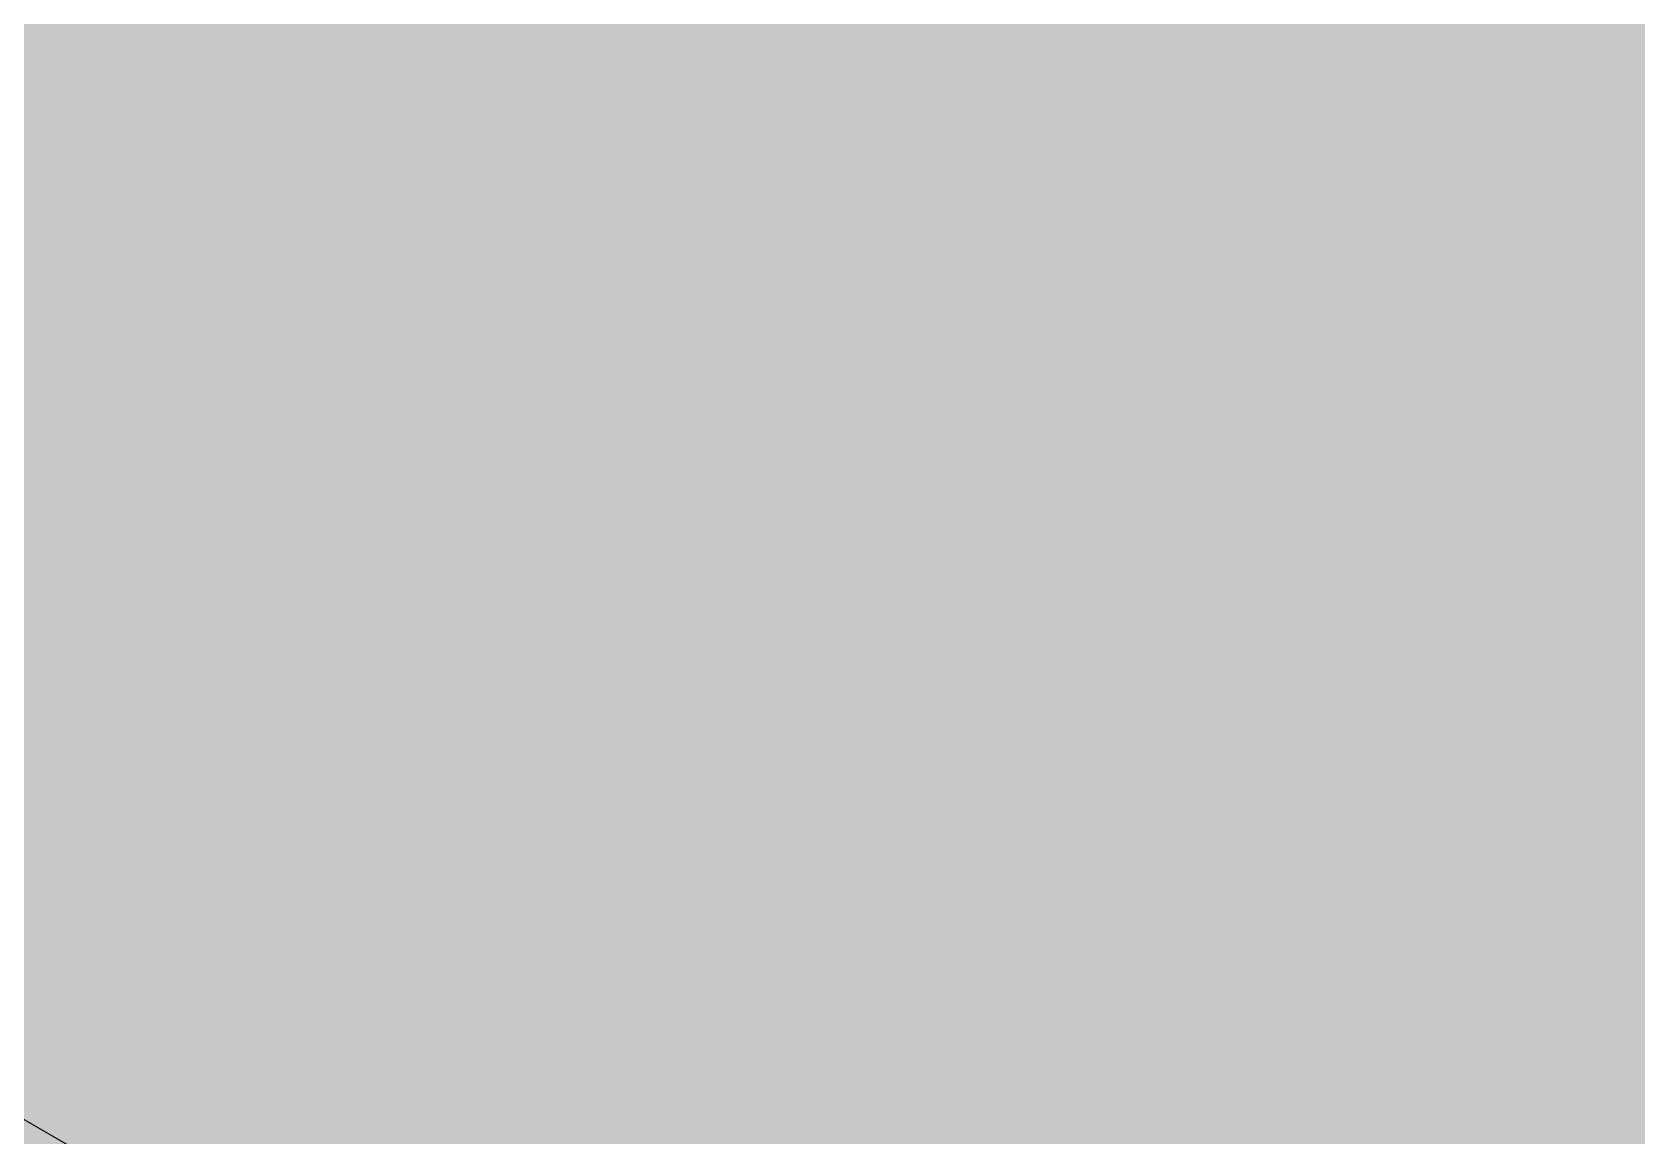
# Model space of a CAD drawing. Header units: metres. Extents: x 349122 to 349453, y 9281252 to 9281971.
# Drawn here: x 349264.0716 to 349264.2969, y 9281654.214 to 9281654.3691 of the extents above; entities that cross this region are included whole.
import ezdxf

# ---------------------------------------------------------------- set-up
doc = ezdxf.new("R2010")
doc.units = ezdxf.units.M
doc.header["$LTSCALE"] = 0.25
doc.layers.add('ISO-3D', color=7, linetype='CONTINUOUS', lineweight=13)
doc.layers.add('ISO-3D-ARISTAS', color=250, linetype='CONTINUOUS', lineweight=13)

msp = doc.modelspace()

# ---------------------------------------------------------------- linework, layer by layer
at = {"layer": 'ISO-3D', "true_color": 0x9e9c96}
for points in [[(349264.07654, 9281654.3812), (349264.08953, 9281654.3737), (349264.06362, 9281654.37373), (349264.07661, 9281654.36623)], [(349264.10246, 9281654.38116), (349264.11545, 9281654.37366), (349264.08953, 9281654.3737), (349264.10253, 9281654.3662)], [(349264.12838, 9281654.38112), (349264.14137, 9281654.37362), (349264.11545, 9281654.37366), (349264.12844, 9281654.36616)], [(349264.1543, 9281654.38109), (349264.16729, 9281654.37359), (349264.14137, 9281654.37362), (349264.15436, 9281654.36612)], [(349264.18021, 9281654.38105), (349264.1932, 9281654.37355), (349264.16729, 9281654.37359), (349264.18028, 9281654.36609)], [(349264.20613, 9281654.38101), (349264.21912, 9281654.37351), (349264.1932, 9281654.37355), (349264.20619, 9281654.36605)], [(349264.23205, 9281654.38098), (349264.24504, 9281654.37348), (349264.21912, 9281654.37351), (349264.23211, 9281654.36601)], [(349264.25797, 9281654.38094), (349264.27096, 9281654.37344), (349264.24504, 9281654.37348), (349264.25803, 9281654.36598)], [(349264.28388, 9281654.3809), (349264.29687, 9281654.3734), (349264.27096, 9281654.37344), (349264.28395, 9281654.36594)], [(349264.3098, 9281654.38087), (349264.32279, 9281654.37337), (349264.29687, 9281654.3734), (349264.30986, 9281654.3659)], [(349264.06991, 9281654.37797), (349264.08277, 9281654.37055), (349264.05721, 9281654.37064), (349264.07007, 9281654.36321)], [(349264.09547, 9281654.37788), (349264.10833, 9281654.37045), (349264.08277, 9281654.37055), (349264.09563, 9281654.36312)], [(349264.12103, 9281654.37779), (349264.13389, 9281654.37036), (349264.10833, 9281654.37045), (349264.12119, 9281654.36303)], [(349264.14659, 9281654.3777), (349264.15945, 9281654.37027), (349264.13389, 9281654.37036), (349264.14675, 9281654.36294)], [(349264.17215, 9281654.37761), (349264.18501, 9281654.37018), (349264.15945, 9281654.37027), (349264.17231, 9281654.36285)], [(349264.19771, 9281654.37752), (349264.21057, 9281654.37009), (349264.18501, 9281654.37018), (349264.19787, 9281654.36276)], [(349264.22327, 9281654.37742), (349264.23613, 9281654.37), (349264.21057, 9281654.37009), (349264.22343, 9281654.36267)], [(349264.24883, 9281654.37733), (349264.26169, 9281654.36991), (349264.23613, 9281654.37), (349264.24899, 9281654.36258)], [(349264.2744, 9281654.37724), (349264.28725, 9281654.36982), (349264.26169, 9281654.36991), (349264.27455, 9281654.36248)], [(349264.29996, 9281654.37715), (349264.31282, 9281654.36973), (349264.28725, 9281654.36982), (349264.30011, 9281654.36239)], [(349264.06362, 9281654.37373), (349264.07661, 9281654.36623), (349264.05069, 9281654.36627), (349264.06368, 9281654.35877)], [(349264.08953, 9281654.3737), (349264.10253, 9281654.3662), (349264.07661, 9281654.36623), (349264.0896, 9281654.35873)], [(349264.11545, 9281654.37366), (349264.12844, 9281654.36616), (349264.10253, 9281654.3662), (349264.11552, 9281654.3587)], [(349264.14137, 9281654.37362), (349264.15436, 9281654.36612), (349264.12844, 9281654.36616), (349264.14143, 9281654.35866)], [(349264.16729, 9281654.37359), (349264.18028, 9281654.36609), (349264.15436, 9281654.36612), (349264.16735, 9281654.35862)], [(349264.1932, 9281654.37355), (349264.20619, 9281654.36605), (349264.18028, 9281654.36609), (349264.19327, 9281654.35859)], [(349264.21912, 9281654.37351), (349264.23211, 9281654.36601), (349264.20619, 9281654.36605), (349264.21919, 9281654.35855)], [(349264.24504, 9281654.37348), (349264.25803, 9281654.36598), (349264.23211, 9281654.36601), (349264.2451, 9281654.35851)], [(349264.27096, 9281654.37344), (349264.28395, 9281654.36594), (349264.25803, 9281654.36598), (349264.27102, 9281654.35848)], [(349264.29687, 9281654.3734), (349264.30986, 9281654.3659), (349264.28395, 9281654.36594), (349264.29694, 9281654.35844)], [(349264.08277, 9281654.37055), (349264.09563, 9281654.36312), (349264.07007, 9281654.36321), (349264.08292, 9281654.35579)], [(349264.10833, 9281654.37045), (349264.12119, 9281654.36303), (349264.09563, 9281654.36312), (349264.10849, 9281654.3557)], [(349264.13389, 9281654.37036), (349264.14675, 9281654.36294), (349264.12119, 9281654.36303), (349264.13405, 9281654.35561)], [(349264.15945, 9281654.37027), (349264.17231, 9281654.36285), (349264.14675, 9281654.36294), (349264.15961, 9281654.35552)], [(349264.18501, 9281654.37018), (349264.19787, 9281654.36276), (349264.17231, 9281654.36285), (349264.18517, 9281654.35542)], [(349264.21057, 9281654.37009), (349264.22343, 9281654.36267), (349264.19787, 9281654.36276), (349264.21073, 9281654.35533)], [(349264.23613, 9281654.37), (349264.24899, 9281654.36258), (349264.22343, 9281654.36267), (349264.23629, 9281654.35524)], [(349264.26169, 9281654.36991), (349264.27455, 9281654.36248), (349264.24899, 9281654.36258), (349264.26185, 9281654.35515)], [(349264.28725, 9281654.36982), (349264.30011, 9281654.36239), (349264.27455, 9281654.36248), (349264.28741, 9281654.35506)], [(349264.07661, 9281654.36623), (349264.0896, 9281654.35873), (349264.06368, 9281654.35877), (349264.07667, 9281654.35127)], [(349264.10253, 9281654.3662), (349264.11552, 9281654.3587), (349264.0896, 9281654.35873), (349264.10259, 9281654.35123)], [(349264.12844, 9281654.36616), (349264.14143, 9281654.35866), (349264.11552, 9281654.3587), (349264.12851, 9281654.3512)], [(349264.15436, 9281654.36612), (349264.16735, 9281654.35862), (349264.14143, 9281654.35866), (349264.15442, 9281654.35116)], [(349264.18028, 9281654.36609), (349264.19327, 9281654.35859), (349264.16735, 9281654.35862), (349264.18034, 9281654.35112)], [(349264.20619, 9281654.36605), (349264.21919, 9281654.35855), (349264.19327, 9281654.35859), (349264.20626, 9281654.35109)], [(349264.23211, 9281654.36601), (349264.2451, 9281654.35851), (349264.21919, 9281654.35855), (349264.23218, 9281654.35105)], [(349264.25803, 9281654.36598), (349264.27102, 9281654.35848), (349264.2451, 9281654.35851), (349264.25809, 9281654.35101)], [(349264.28395, 9281654.36594), (349264.29694, 9281654.35844), (349264.27102, 9281654.35848), (349264.28401, 9281654.35098)], [(349264.07007, 9281654.36321), (349264.08292, 9281654.35579), (349264.05736, 9281654.35588), (349264.07022, 9281654.34845)], [(349264.09563, 9281654.36312), (349264.10849, 9281654.3557), (349264.08292, 9281654.35579), (349264.09578, 9281654.34836)], [(349264.12119, 9281654.36303), (349264.13405, 9281654.35561), (349264.10849, 9281654.3557), (349264.12134, 9281654.34827)], [(349264.14675, 9281654.36294), (349264.15961, 9281654.35552), (349264.13405, 9281654.35561), (349264.14691, 9281654.34818)], [(349264.17231, 9281654.36285), (349264.18517, 9281654.35542), (349264.15961, 9281654.35552), (349264.17247, 9281654.34809)], [(349264.19787, 9281654.36276), (349264.21073, 9281654.35533), (349264.18517, 9281654.35542), (349264.19803, 9281654.348)], [(349264.22343, 9281654.36267), (349264.23629, 9281654.35524), (349264.21073, 9281654.35533), (349264.22359, 9281654.34791)], [(349264.24899, 9281654.36258), (349264.26185, 9281654.35515), (349264.23629, 9281654.35524), (349264.24915, 9281654.34782)], [(349264.27455, 9281654.36248), (349264.28741, 9281654.35506), (349264.26185, 9281654.35515), (349264.27471, 9281654.34773)], [(349264.30011, 9281654.36239), (349264.31297, 9281654.35497), (349264.28741, 9281654.35506), (349264.30027, 9281654.34764)], [(349264.06368, 9281654.35877), (349264.07667, 9281654.35127), (349264.05075, 9281654.3513), (349264.06374, 9281654.3438)], [(349264.0896, 9281654.35873), (349264.10259, 9281654.35123), (349264.07667, 9281654.35127), (349264.08966, 9281654.34377)], [(349264.11552, 9281654.3587), (349264.12851, 9281654.3512), (349264.10259, 9281654.35123), (349264.11558, 9281654.34373)], [(349264.14143, 9281654.35866), (349264.15442, 9281654.35116), (349264.12851, 9281654.3512), (349264.1415, 9281654.3437)], [(349264.16735, 9281654.35862), (349264.18034, 9281654.35112), (349264.15442, 9281654.35116), (349264.16741, 9281654.34366)], [(349264.19327, 9281654.35859), (349264.20626, 9281654.35109), (349264.18034, 9281654.35112), (349264.19333, 9281654.34362)], [(349264.21919, 9281654.35855), (349264.23218, 9281654.35105), (349264.20626, 9281654.35109), (349264.21925, 9281654.34359)], [(349264.2451, 9281654.35851), (349264.25809, 9281654.35101), (349264.23218, 9281654.35105), (349264.24517, 9281654.34355)], [(349264.27102, 9281654.35848), (349264.28401, 9281654.35098), (349264.25809, 9281654.35101), (349264.27108, 9281654.34351)], [(349264.29694, 9281654.35844), (349264.30993, 9281654.35094), (349264.28401, 9281654.35098), (349264.297, 9281654.34348)], [(349264.08292, 9281654.35579), (349264.09578, 9281654.34836), (349264.07022, 9281654.34845), (349264.08308, 9281654.34103)], [(349264.10849, 9281654.3557), (349264.12134, 9281654.34827), (349264.09578, 9281654.34836), (349264.10864, 9281654.34094)], [(349264.13405, 9281654.35561), (349264.14691, 9281654.34818), (349264.12134, 9281654.34827), (349264.1342, 9281654.34085)], [(349264.15961, 9281654.35552), (349264.17247, 9281654.34809), (349264.14691, 9281654.34818), (349264.15976, 9281654.34076)], [(349264.18517, 9281654.35542), (349264.19803, 9281654.348), (349264.17247, 9281654.34809), (349264.18533, 9281654.34067)], [(349264.21073, 9281654.35533), (349264.22359, 9281654.34791), (349264.19803, 9281654.348), (349264.21089, 9281654.34058)], [(349264.23629, 9281654.35524), (349264.24915, 9281654.34782), (349264.22359, 9281654.34791), (349264.23645, 9281654.34048)], [(349264.26185, 9281654.35515), (349264.27471, 9281654.34773), (349264.24915, 9281654.34782), (349264.26201, 9281654.34039)], [(349264.28741, 9281654.35506), (349264.30027, 9281654.34764), (349264.27471, 9281654.34773), (349264.28757, 9281654.3403)], [(349264.07667, 9281654.35127), (349264.08966, 9281654.34377), (349264.06374, 9281654.3438), (349264.07673, 9281654.3363)], [(349264.10259, 9281654.35123), (349264.11558, 9281654.34373), (349264.08966, 9281654.34377), (349264.10265, 9281654.33627)], [(349264.12851, 9281654.3512), (349264.1415, 9281654.3437), (349264.11558, 9281654.34373), (349264.12857, 9281654.33623)], [(349264.15442, 9281654.35116), (349264.16741, 9281654.34366), (349264.1415, 9281654.3437), (349264.15449, 9281654.3362)], [(349264.18034, 9281654.35112), (349264.19333, 9281654.34362), (349264.16741, 9281654.34366), (349264.1804, 9281654.33616)], [(349264.20626, 9281654.35109), (349264.21925, 9281654.34359), (349264.19333, 9281654.34362), (349264.20632, 9281654.33612)], [(349264.23218, 9281654.35105), (349264.24517, 9281654.34355), (349264.21925, 9281654.34359), (349264.23224, 9281654.33609)], [(349264.25809, 9281654.35101), (349264.27108, 9281654.34351), (349264.24517, 9281654.34355), (349264.25816, 9281654.33605)], [(349264.28401, 9281654.35098), (349264.297, 9281654.34348), (349264.27108, 9281654.34351), (349264.28407, 9281654.33601)], [(349264.07022, 9281654.34845), (349264.08308, 9281654.34103), (349264.05752, 9281654.34112), (349264.07038, 9281654.3337)], [(349264.09578, 9281654.34836), (349264.10864, 9281654.34094), (349264.08308, 9281654.34103), (349264.09594, 9281654.33361)], [(349264.12134, 9281654.34827), (349264.1342, 9281654.34085), (349264.10864, 9281654.34094), (349264.1215, 9281654.33352)], [(349264.14691, 9281654.34818), (349264.15976, 9281654.34076), (349264.1342, 9281654.34085), (349264.14706, 9281654.33342)], [(349264.17247, 9281654.34809), (349264.18533, 9281654.34067), (349264.15976, 9281654.34076), (349264.17262, 9281654.33333)], [(349264.19803, 9281654.348), (349264.21089, 9281654.34058), (349264.18533, 9281654.34067), (349264.19818, 9281654.33324)], [(349264.22359, 9281654.34791), (349264.23645, 9281654.34048), (349264.21089, 9281654.34058), (349264.22375, 9281654.33315)], [(349264.24915, 9281654.34782), (349264.26201, 9281654.34039), (349264.23645, 9281654.34048), (349264.24931, 9281654.33306)], [(349264.27471, 9281654.34773), (349264.28757, 9281654.3403), (349264.26201, 9281654.34039), (349264.27487, 9281654.33297)], [(349264.30027, 9281654.34764), (349264.31313, 9281654.34021), (349264.28757, 9281654.3403), (349264.30043, 9281654.33288)], [(349264.06374, 9281654.3438), (349264.07673, 9281654.3363), (349264.05082, 9281654.33634), (349264.06381, 9281654.32884)], [(349264.08966, 9281654.34377), (349264.10265, 9281654.33627), (349264.07673, 9281654.3363), (349264.08972, 9281654.3288)], [(349264.11558, 9281654.34373), (349264.12857, 9281654.33623), (349264.10265, 9281654.33627), (349264.11564, 9281654.32877)], [(349264.1415, 9281654.3437), (349264.15449, 9281654.3362), (349264.12857, 9281654.33623), (349264.14156, 9281654.32873)], [(349264.16741, 9281654.34366), (349264.1804, 9281654.33616), (349264.15449, 9281654.3362), (349264.16748, 9281654.3287)], [(349264.19333, 9281654.34362), (349264.20632, 9281654.33612), (349264.1804, 9281654.33616), (349264.19339, 9281654.32866)], [(349264.21925, 9281654.34359), (349264.23224, 9281654.33609), (349264.20632, 9281654.33612), (349264.21931, 9281654.32862)], [(349264.24517, 9281654.34355), (349264.25816, 9281654.33605), (349264.23224, 9281654.33609), (349264.24523, 9281654.32859)], [(349264.27108, 9281654.34351), (349264.28407, 9281654.33601), (349264.25816, 9281654.33605), (349264.27115, 9281654.32855)], [(349264.297, 9281654.34348), (349264.30999, 9281654.33598), (349264.28407, 9281654.33601), (349264.29706, 9281654.32851)], [(349264.08308, 9281654.34103), (349264.09594, 9281654.33361), (349264.07038, 9281654.3337), (349264.08324, 9281654.32627)], [(349264.10864, 9281654.34094), (349264.1215, 9281654.33352), (349264.09594, 9281654.33361), (349264.1088, 9281654.32618)], [(349264.1342, 9281654.34085), (349264.14706, 9281654.33342), (349264.1215, 9281654.33352), (349264.13436, 9281654.32609)], [(349264.15976, 9281654.34076), (349264.17262, 9281654.33333), (349264.14706, 9281654.33342), (349264.15992, 9281654.326)], [(349264.18533, 9281654.34067), (349264.19818, 9281654.33324), (349264.17262, 9281654.33333), (349264.18548, 9281654.32591)], [(349264.21089, 9281654.34058), (349264.22375, 9281654.33315), (349264.19818, 9281654.33324), (349264.21104, 9281654.32582)], [(349264.23645, 9281654.34048), (349264.24931, 9281654.33306), (349264.22375, 9281654.33315), (349264.2366, 9281654.32573)], [(349264.26201, 9281654.34039), (349264.27487, 9281654.33297), (349264.24931, 9281654.33306), (349264.26217, 9281654.32564)], [(349264.28757, 9281654.3403), (349264.30043, 9281654.33288), (349264.27487, 9281654.33297), (349264.28773, 9281654.32555)], [(349264.07673, 9281654.3363), (349264.08972, 9281654.3288), (349264.06381, 9281654.32884), (349264.0768, 9281654.32134)], [(349264.10265, 9281654.33627), (349264.11564, 9281654.32877), (349264.08972, 9281654.3288), (349264.10272, 9281654.3213)], [(349264.12857, 9281654.33623), (349264.14156, 9281654.32873), (349264.11564, 9281654.32877), (349264.12863, 9281654.32127)], [(349264.15449, 9281654.3362), (349264.16748, 9281654.3287), (349264.14156, 9281654.32873), (349264.15455, 9281654.32123)], [(349264.1804, 9281654.33616), (349264.19339, 9281654.32866), (349264.16748, 9281654.3287), (349264.18047, 9281654.3212)], [(349264.20632, 9281654.33612), (349264.21931, 9281654.32862), (349264.19339, 9281654.32866), (349264.20638, 9281654.32116)], [(349264.23224, 9281654.33609), (349264.24523, 9281654.32859), (349264.21931, 9281654.32862), (349264.2323, 9281654.32112)], [(349264.25816, 9281654.33605), (349264.27115, 9281654.32855), (349264.24523, 9281654.32859), (349264.25822, 9281654.32109)], [(349264.28407, 9281654.33601), (349264.29706, 9281654.32851), (349264.27115, 9281654.32855), (349264.28414, 9281654.32105)], [(349264.07038, 9281654.3337), (349264.08324, 9281654.32627), (349264.05768, 9281654.32636), (349264.07054, 9281654.31894)], [(349264.09594, 9281654.33361), (349264.1088, 9281654.32618), (349264.08324, 9281654.32627), (349264.0961, 9281654.31885)], [(349264.1215, 9281654.33352), (349264.13436, 9281654.32609), (349264.1088, 9281654.32618), (349264.12166, 9281654.31876)], [(349264.14706, 9281654.33342), (349264.15992, 9281654.326), (349264.13436, 9281654.32609), (349264.14722, 9281654.31867)], [(349264.17262, 9281654.33333), (349264.18548, 9281654.32591), (349264.15992, 9281654.326), (349264.17278, 9281654.31858)], [(349264.19818, 9281654.33324), (349264.21104, 9281654.32582), (349264.18548, 9281654.32591), (349264.19834, 9281654.31848)], [(349264.22375, 9281654.33315), (349264.2366, 9281654.32573), (349264.21104, 9281654.32582), (349264.2239, 9281654.31839)], [(349264.24931, 9281654.33306), (349264.26217, 9281654.32564), (349264.2366, 9281654.32573), (349264.24946, 9281654.3183)], [(349264.27487, 9281654.33297), (349264.28773, 9281654.32555), (349264.26217, 9281654.32564), (349264.27502, 9281654.31821)], [(349264.30043, 9281654.33288), (349264.31329, 9281654.32545), (349264.28773, 9281654.32555), (349264.30059, 9281654.31812)], [(349264.06381, 9281654.32884), (349264.0768, 9281654.32134), (349264.05088, 9281654.32138), (349264.06387, 9281654.31388)], [(349264.08972, 9281654.3288), (349264.10272, 9281654.3213), (349264.0768, 9281654.32134), (349264.08979, 9281654.31384)], [(349264.11564, 9281654.32877), (349264.12863, 9281654.32127), (349264.10272, 9281654.3213), (349264.11571, 9281654.3138)], [(349264.14156, 9281654.32873), (349264.15455, 9281654.32123), (349264.12863, 9281654.32127), (349264.14162, 9281654.31377)], [(349264.16748, 9281654.3287), (349264.18047, 9281654.3212), (349264.15455, 9281654.32123), (349264.16754, 9281654.31373)], [(349264.19339, 9281654.32866), (349264.20638, 9281654.32116), (349264.18047, 9281654.3212), (349264.19346, 9281654.3137)], [(349264.21931, 9281654.32862), (349264.2323, 9281654.32112), (349264.20638, 9281654.32116), (349264.21938, 9281654.31366)], [(349264.24523, 9281654.32859), (349264.25822, 9281654.32109), (349264.2323, 9281654.32112), (349264.24529, 9281654.31362)], [(349264.27115, 9281654.32855), (349264.28414, 9281654.32105), (349264.25822, 9281654.32109), (349264.27121, 9281654.31359)], [(349264.29706, 9281654.32851), (349264.31005, 9281654.32101), (349264.28414, 9281654.32105), (349264.29713, 9281654.31355)], [(349264.08324, 9281654.32627), (349264.0961, 9281654.31885), (349264.07054, 9281654.31894), (349264.0834, 9281654.31152)], [(349264.1088, 9281654.32618), (349264.12166, 9281654.31876), (349264.0961, 9281654.31885), (349264.10896, 9281654.31142)], [(349264.13436, 9281654.32609), (349264.14722, 9281654.31867), (349264.12166, 9281654.31876), (349264.13452, 9281654.31133)], [(349264.15992, 9281654.326), (349264.17278, 9281654.31858), (349264.14722, 9281654.31867), (349264.16008, 9281654.31124)], [(349264.18548, 9281654.32591), (349264.19834, 9281654.31848), (349264.17278, 9281654.31858), (349264.18564, 9281654.31115)], [(349264.21104, 9281654.32582), (349264.2239, 9281654.31839), (349264.19834, 9281654.31848), (349264.2112, 9281654.31106)], [(349264.2366, 9281654.32573), (349264.24946, 9281654.3183), (349264.2239, 9281654.31839), (349264.23676, 9281654.31097)], [(349264.26217, 9281654.32564), (349264.27502, 9281654.31821), (349264.24946, 9281654.3183), (349264.26232, 9281654.31088)], [(349264.28773, 9281654.32555), (349264.30059, 9281654.31812), (349264.27502, 9281654.31821), (349264.28788, 9281654.31079)], [(349264.0768, 9281654.32134), (349264.08979, 9281654.31384), (349264.06387, 9281654.31388), (349264.07686, 9281654.30638)], [(349264.10272, 9281654.3213), (349264.11571, 9281654.3138), (349264.08979, 9281654.31384), (349264.10278, 9281654.30634)], [(349264.12863, 9281654.32127), (349264.14162, 9281654.31377), (349264.11571, 9281654.3138), (349264.1287, 9281654.3063)], [(349264.15455, 9281654.32123), (349264.16754, 9281654.31373), (349264.14162, 9281654.31377), (349264.15461, 9281654.30627)], [(349264.18047, 9281654.3212), (349264.19346, 9281654.3137), (349264.16754, 9281654.31373), (349264.18053, 9281654.30623)], [(349264.20638, 9281654.32116), (349264.21938, 9281654.31366), (349264.19346, 9281654.3137), (349264.20645, 9281654.3062)], [(349264.2323, 9281654.32112), (349264.24529, 9281654.31362), (349264.21938, 9281654.31366), (349264.23237, 9281654.30616)], [(349264.25822, 9281654.32109), (349264.27121, 9281654.31359), (349264.24529, 9281654.31362), (349264.25828, 9281654.30612)], [(349264.28414, 9281654.32105), (349264.29713, 9281654.31355), (349264.27121, 9281654.31359), (349264.2842, 9281654.30609)], [(349264.07054, 9281654.31894), (349264.0834, 9281654.31152), (349264.05784, 9281654.31161), (349264.0707, 9281654.30418)], [(349264.0961, 9281654.31885), (349264.10896, 9281654.31142), (349264.0834, 9281654.31152), (349264.09626, 9281654.30409)], [(349264.12166, 9281654.31876), (349264.13452, 9281654.31133), (349264.10896, 9281654.31142), (349264.12182, 9281654.304)], [(349264.14722, 9281654.31867), (349264.16008, 9281654.31124), (349264.13452, 9281654.31133), (349264.14738, 9281654.30391)], [(349264.17278, 9281654.31858), (349264.18564, 9281654.31115), (349264.16008, 9281654.31124), (349264.17294, 9281654.30382)], [(349264.19834, 9281654.31848), (349264.2112, 9281654.31106), (349264.18564, 9281654.31115), (349264.1985, 9281654.30373)], [(349264.2239, 9281654.31839), (349264.23676, 9281654.31097), (349264.2112, 9281654.31106), (349264.22406, 9281654.30364)], [(349264.24946, 9281654.3183), (349264.26232, 9281654.31088), (349264.23676, 9281654.31097), (349264.24962, 9281654.30355)], [(349264.27502, 9281654.31821), (349264.28788, 9281654.31079), (349264.26232, 9281654.31088), (349264.27518, 9281654.30345)], [(349264.30059, 9281654.31812), (349264.31344, 9281654.3107), (349264.28788, 9281654.31079), (349264.30074, 9281654.30336)], [(349264.06387, 9281654.31388), (349264.07686, 9281654.30638), (349264.05094, 9281654.30641), (349264.06393, 9281654.29891)], [(349264.08979, 9281654.31384), (349264.10278, 9281654.30634), (349264.07686, 9281654.30638), (349264.08985, 9281654.29888)], [(349264.11571, 9281654.3138), (349264.1287, 9281654.3063), (349264.10278, 9281654.30634), (349264.11577, 9281654.29884)], [(349264.14162, 9281654.31377), (349264.15461, 9281654.30627), (349264.1287, 9281654.3063), (349264.14169, 9281654.2988)], [(349264.16754, 9281654.31373), (349264.18053, 9281654.30623), (349264.15461, 9281654.30627), (349264.1676, 9281654.29877)], [(349264.19346, 9281654.3137), (349264.20645, 9281654.3062), (349264.18053, 9281654.30623), (349264.19352, 9281654.29873)], [(349264.0834, 9281654.31152), (349264.09626, 9281654.30409), (349264.0707, 9281654.30418), (349264.08355, 9281654.29676)], [(349264.10896, 9281654.31142), (349264.12182, 9281654.304), (349264.09626, 9281654.30409), (349264.10912, 9281654.29667)], [(349264.21938, 9281654.31366), (349264.23237, 9281654.30616), (349264.20645, 9281654.3062), (349264.21944, 9281654.2987)], [(349264.24529, 9281654.31362), (349264.25828, 9281654.30612), (349264.23237, 9281654.30616), (349264.24536, 9281654.29866)], [(349264.27121, 9281654.31359), (349264.2842, 9281654.30609), (349264.25828, 9281654.30612), (349264.27127, 9281654.29862)], [(349264.29713, 9281654.31355), (349264.31012, 9281654.30605), (349264.2842, 9281654.30609), (349264.29719, 9281654.29859)], [(349264.13452, 9281654.31133), (349264.14738, 9281654.30391), (349264.12182, 9281654.304), (349264.13468, 9281654.29658)], [(349264.16008, 9281654.31124), (349264.17294, 9281654.30382), (349264.14738, 9281654.30391), (349264.16024, 9281654.29648)], [(349264.18564, 9281654.31115), (349264.1985, 9281654.30373), (349264.17294, 9281654.30382), (349264.1858, 9281654.29639)], [(349264.2112, 9281654.31106), (349264.22406, 9281654.30364), (349264.1985, 9281654.30373), (349264.21136, 9281654.2963)], [(349264.23676, 9281654.31097), (349264.24962, 9281654.30355), (349264.22406, 9281654.30364), (349264.23692, 9281654.29621)], [(349264.26232, 9281654.31088), (349264.27518, 9281654.30345), (349264.24962, 9281654.30355), (349264.26248, 9281654.29612)], [(349264.28788, 9281654.31079), (349264.30074, 9281654.30336), (349264.27518, 9281654.30345), (349264.28804, 9281654.29603)], [(349264.07686, 9281654.30638), (349264.08985, 9281654.29888), (349264.06393, 9281654.29891), (349264.07692, 9281654.29141)], [(349264.10278, 9281654.30634), (349264.11577, 9281654.29884), (349264.08985, 9281654.29888), (349264.10284, 9281654.29138)], [(349264.1287, 9281654.3063), (349264.14169, 9281654.2988), (349264.11577, 9281654.29884), (349264.12876, 9281654.29134)], [(349264.15461, 9281654.30627), (349264.1676, 9281654.29877), (349264.14169, 9281654.2988), (349264.15468, 9281654.2913)], [(349264.18053, 9281654.30623), (349264.19352, 9281654.29873), (349264.1676, 9281654.29877), (349264.18059, 9281654.29127)], [(349264.20645, 9281654.3062), (349264.21944, 9281654.2987), (349264.19352, 9281654.29873), (349264.20651, 9281654.29123)], [(349264.23237, 9281654.30616), (349264.24536, 9281654.29866), (349264.21944, 9281654.2987), (349264.23243, 9281654.2912)], [(349264.25828, 9281654.30612), (349264.27127, 9281654.29862), (349264.24536, 9281654.29866), (349264.25835, 9281654.29116)], [(349264.2842, 9281654.30609), (349264.29719, 9281654.29859), (349264.27127, 9281654.29862), (349264.28426, 9281654.29112)], [(349264.0707, 9281654.30418), (349264.08355, 9281654.29676), (349264.05799, 9281654.29685), (349264.07085, 9281654.28942)], [(349264.09626, 9281654.30409), (349264.10912, 9281654.29667), (349264.08355, 9281654.29676), (349264.09641, 9281654.28933)], [(349264.12182, 9281654.304), (349264.13468, 9281654.29658), (349264.10912, 9281654.29667), (349264.12197, 9281654.28924)], [(349264.14738, 9281654.30391), (349264.16024, 9281654.29648), (349264.13468, 9281654.29658), (349264.14754, 9281654.28915)], [(349264.17294, 9281654.30382), (349264.1858, 9281654.29639), (349264.16024, 9281654.29648), (349264.1731, 9281654.28906)], [(349264.1985, 9281654.30373), (349264.21136, 9281654.2963), (349264.1858, 9281654.29639), (349264.19866, 9281654.28897)], [(349264.22406, 9281654.30364), (349264.23692, 9281654.29621), (349264.21136, 9281654.2963), (349264.22422, 9281654.28888)], [(349264.24962, 9281654.30355), (349264.26248, 9281654.29612), (349264.23692, 9281654.29621), (349264.24978, 9281654.28879)], [(349264.27518, 9281654.30345), (349264.28804, 9281654.29603), (349264.26248, 9281654.29612), (349264.27534, 9281654.2887)], [(349264.30074, 9281654.30336), (349264.3136, 9281654.29594), (349264.28804, 9281654.29603), (349264.3009, 9281654.28861)], [(349264.06393, 9281654.29891), (349264.07692, 9281654.29141), (349264.05101, 9281654.29145), (349264.064, 9281654.28395)], [(349264.08985, 9281654.29888), (349264.10284, 9281654.29138), (349264.07692, 9281654.29141), (349264.08992, 9281654.28391)], [(349264.11577, 9281654.29884), (349264.12876, 9281654.29134), (349264.10284, 9281654.29138), (349264.11583, 9281654.28388)], [(349264.14169, 9281654.2988), (349264.15468, 9281654.2913), (349264.12876, 9281654.29134), (349264.14175, 9281654.28384)], [(349264.1676, 9281654.29877), (349264.18059, 9281654.29127), (349264.15468, 9281654.2913), (349264.16767, 9281654.2838)], [(349264.19352, 9281654.29873), (349264.20651, 9281654.29123), (349264.18059, 9281654.29127), (349264.19358, 9281654.28377)], [(349264.21944, 9281654.2987), (349264.23243, 9281654.2912), (349264.20651, 9281654.29123), (349264.2195, 9281654.28373)], [(349264.24536, 9281654.29866), (349264.25835, 9281654.29116), (349264.23243, 9281654.2912), (349264.24542, 9281654.2837)], [(349264.27127, 9281654.29862), (349264.28426, 9281654.29112), (349264.25835, 9281654.29116), (349264.27134, 9281654.28366)], [(349264.29719, 9281654.29859), (349264.31018, 9281654.29109), (349264.28426, 9281654.29112), (349264.29725, 9281654.28362)], [(349264.08355, 9281654.29676), (349264.09641, 9281654.28933), (349264.07085, 9281654.28942), (349264.08371, 9281654.282)], [(349264.10912, 9281654.29667), (349264.12197, 9281654.28924), (349264.09641, 9281654.28933), (349264.10927, 9281654.28191)], [(349264.13468, 9281654.29658), (349264.14754, 9281654.28915), (349264.12197, 9281654.28924), (349264.13483, 9281654.28182)], [(349264.16024, 9281654.29648), (349264.1731, 9281654.28906), (349264.14754, 9281654.28915), (349264.16039, 9281654.28173)], [(349264.1858, 9281654.29639), (349264.19866, 9281654.28897), (349264.1731, 9281654.28906), (349264.18596, 9281654.28164)], [(349264.21136, 9281654.2963), (349264.22422, 9281654.28888), (349264.19866, 9281654.28897), (349264.21152, 9281654.28155)], [(349264.23692, 9281654.29621), (349264.24978, 9281654.28879), (349264.22422, 9281654.28888), (349264.23708, 9281654.28145)], [(349264.26248, 9281654.29612), (349264.27534, 9281654.2887), (349264.24978, 9281654.28879), (349264.26264, 9281654.28136)], [(349264.28804, 9281654.29603), (349264.3009, 9281654.28861), (349264.27534, 9281654.2887), (349264.2882, 9281654.28127)], [(349264.07692, 9281654.29141), (349264.08992, 9281654.28391), (349264.064, 9281654.28395), (349264.07699, 9281654.27645)], [(349264.10284, 9281654.29138), (349264.11583, 9281654.28388), (349264.08992, 9281654.28391), (349264.10291, 9281654.27641)], [(349264.12876, 9281654.29134), (349264.14175, 9281654.28384), (349264.11583, 9281654.28388), (349264.12882, 9281654.27638)], [(349264.15468, 9281654.2913), (349264.16767, 9281654.2838), (349264.14175, 9281654.28384), (349264.15474, 9281654.27634)], [(349264.18059, 9281654.29127), (349264.19358, 9281654.28377), (349264.16767, 9281654.2838), (349264.18066, 9281654.2763)], [(349264.20651, 9281654.29123), (349264.2195, 9281654.28373), (349264.19358, 9281654.28377), (349264.20657, 9281654.27627)], [(349264.23243, 9281654.2912), (349264.24542, 9281654.2837), (349264.2195, 9281654.28373), (349264.23249, 9281654.27623)], [(349264.25835, 9281654.29116), (349264.27134, 9281654.28366), (349264.24542, 9281654.2837), (349264.25841, 9281654.2762)], [(349264.07085, 9281654.28942), (349264.08371, 9281654.282), (349264.05815, 9281654.28209), (349264.07101, 9281654.27467)], [(349264.09641, 9281654.28933), (349264.10927, 9281654.28191), (349264.08371, 9281654.282), (349264.09657, 9281654.27458)], [(349264.12197, 9281654.28924), (349264.13483, 9281654.28182), (349264.10927, 9281654.28191), (349264.12213, 9281654.27448)], [(349264.14754, 9281654.28915), (349264.16039, 9281654.28173), (349264.13483, 9281654.28182), (349264.14769, 9281654.27439)], [(349264.1731, 9281654.28906), (349264.18596, 9281654.28164), (349264.16039, 9281654.28173), (349264.17325, 9281654.2743)], [(349264.19866, 9281654.28897), (349264.21152, 9281654.28155), (349264.18596, 9281654.28164), (349264.19881, 9281654.27421)], [(349264.22422, 9281654.28888), (349264.23708, 9281654.28145), (349264.21152, 9281654.28155), (349264.22438, 9281654.27412)], [(349264.28426, 9281654.29112), (349264.29725, 9281654.28362), (349264.27134, 9281654.28366), (349264.28433, 9281654.27616)], [(349264.24978, 9281654.28879), (349264.26264, 9281654.28136), (349264.23708, 9281654.28145), (349264.24994, 9281654.27403)], [(349264.27534, 9281654.2887), (349264.2882, 9281654.28127), (349264.26264, 9281654.28136), (349264.2755, 9281654.27394)], [(349264.3009, 9281654.28861), (349264.31376, 9281654.28118), (349264.2882, 9281654.28127), (349264.30106, 9281654.27385)], [(349264.064, 9281654.28395), (349264.07699, 9281654.27645), (349264.05107, 9281654.27649), (349264.06406, 9281654.26899)], [(349264.08992, 9281654.28391), (349264.10291, 9281654.27641), (349264.07699, 9281654.27645), (349264.08998, 9281654.26895)], [(349264.11583, 9281654.28388), (349264.12882, 9281654.27638), (349264.10291, 9281654.27641), (349264.1159, 9281654.26891)], [(349264.14175, 9281654.28384), (349264.15474, 9281654.27634), (349264.12882, 9281654.27638), (349264.14181, 9281654.26888)], [(349264.16767, 9281654.2838), (349264.18066, 9281654.2763), (349264.15474, 9281654.27634), (349264.16773, 9281654.26884)], [(349264.19358, 9281654.28377), (349264.20657, 9281654.27627), (349264.18066, 9281654.2763), (349264.19365, 9281654.2688)], [(349264.2195, 9281654.28373), (349264.23249, 9281654.27623), (349264.20657, 9281654.27627), (349264.21957, 9281654.26877)], [(349264.24542, 9281654.2837), (349264.25841, 9281654.2762), (349264.23249, 9281654.27623), (349264.24548, 9281654.26873)], [(349264.27134, 9281654.28366), (349264.28433, 9281654.27616), (349264.25841, 9281654.2762), (349264.2714, 9281654.2687)], [(349264.29725, 9281654.28362), (349264.31024, 9281654.27612), (349264.28433, 9281654.27616), (349264.29732, 9281654.26866)], [(349264.08371, 9281654.282), (349264.09657, 9281654.27458), (349264.07101, 9281654.27467), (349264.08387, 9281654.26724)], [(349264.10927, 9281654.28191), (349264.12213, 9281654.27448), (349264.09657, 9281654.27458), (349264.10943, 9281654.26715)], [(349264.13483, 9281654.28182), (349264.14769, 9281654.27439), (349264.12213, 9281654.27448), (349264.13499, 9281654.26706)], [(349264.16039, 9281654.28173), (349264.17325, 9281654.2743), (349264.14769, 9281654.27439), (349264.16055, 9281654.26697)], [(349264.18596, 9281654.28164), (349264.19881, 9281654.27421), (349264.17325, 9281654.2743), (349264.18611, 9281654.26688)], [(349264.21152, 9281654.28155), (349264.22438, 9281654.27412), (349264.19881, 9281654.27421), (349264.21167, 9281654.26679)], [(349264.23708, 9281654.28145), (349264.24994, 9281654.27403), (349264.22438, 9281654.27412), (349264.23723, 9281654.2667)], [(349264.26264, 9281654.28136), (349264.2755, 9281654.27394), (349264.24994, 9281654.27403), (349264.2628, 9281654.26661)], [(349264.2882, 9281654.28127), (349264.30106, 9281654.27385), (349264.2755, 9281654.27394), (349264.28836, 9281654.26652)], [(349264.07699, 9281654.27645), (349264.08998, 9281654.26895), (349264.06406, 9281654.26899), (349264.07705, 9281654.26149)], [(349264.10291, 9281654.27641), (349264.1159, 9281654.26891), (349264.08998, 9281654.26895), (349264.10297, 9281654.26145)], [(349264.12882, 9281654.27638), (349264.14181, 9281654.26888), (349264.1159, 9281654.26891), (349264.12889, 9281654.26141)], [(349264.15474, 9281654.27634), (349264.16773, 9281654.26884), (349264.14181, 9281654.26888), (349264.1548, 9281654.26138)], [(349264.18066, 9281654.2763), (349264.19365, 9281654.2688), (349264.16773, 9281654.26884), (349264.18072, 9281654.26134)], [(349264.20657, 9281654.27627), (349264.21957, 9281654.26877), (349264.19365, 9281654.2688), (349264.20664, 9281654.2613)], [(349264.23249, 9281654.27623), (349264.24548, 9281654.26873), (349264.21957, 9281654.26877), (349264.23256, 9281654.26127)], [(349264.25841, 9281654.2762), (349264.2714, 9281654.2687), (349264.24548, 9281654.26873), (349264.25847, 9281654.26123)], [(349264.28433, 9281654.27616), (349264.29732, 9281654.26866), (349264.2714, 9281654.2687), (349264.28439, 9281654.2612)], [(349264.07101, 9281654.27467), (349264.08387, 9281654.26724), (349264.05831, 9281654.26733), (349264.07117, 9281654.25991)], [(349264.09657, 9281654.27458), (349264.10943, 9281654.26715), (349264.08387, 9281654.26724), (349264.09673, 9281654.25982)], [(349264.12213, 9281654.27448), (349264.13499, 9281654.26706), (349264.10943, 9281654.26715), (349264.12229, 9281654.25973)], [(349264.14769, 9281654.27439), (349264.16055, 9281654.26697), (349264.13499, 9281654.26706), (349264.14785, 9281654.25964)], [(349264.17325, 9281654.2743), (349264.18611, 9281654.26688), (349264.16055, 9281654.26697), (349264.17341, 9281654.25955)], [(349264.19881, 9281654.27421), (349264.21167, 9281654.26679), (349264.18611, 9281654.26688), (349264.19897, 9281654.25945)], [(349264.22438, 9281654.27412), (349264.23723, 9281654.2667), (349264.21167, 9281654.26679), (349264.22453, 9281654.25936)], [(349264.24994, 9281654.27403), (349264.2628, 9281654.26661), (349264.23723, 9281654.2667), (349264.25009, 9281654.25927)], [(349264.2755, 9281654.27394), (349264.28836, 9281654.26652), (349264.2628, 9281654.26661), (349264.27565, 9281654.25918)], [(349264.30106, 9281654.27385), (349264.31392, 9281654.26642), (349264.28836, 9281654.26652), (349264.30122, 9281654.25909)], [(349264.06406, 9281654.26899), (349264.07705, 9281654.26149), (349264.05113, 9281654.26152), (349264.06412, 9281654.25402)], [(349264.08998, 9281654.26895), (349264.10297, 9281654.26145), (349264.07705, 9281654.26149), (349264.09004, 9281654.25399)], [(349264.1159, 9281654.26891), (349264.12889, 9281654.26141), (349264.10297, 9281654.26145), (349264.11596, 9281654.25395)], [(349264.14181, 9281654.26888), (349264.1548, 9281654.26138), (349264.12889, 9281654.26141), (349264.14188, 9281654.25391)], [(349264.16773, 9281654.26884), (349264.18072, 9281654.26134), (349264.1548, 9281654.26138), (349264.16779, 9281654.25388)], [(349264.19365, 9281654.2688), (349264.20664, 9281654.2613), (349264.18072, 9281654.26134), (349264.19371, 9281654.25384)], [(349264.21957, 9281654.26877), (349264.23256, 9281654.26127), (349264.20664, 9281654.2613), (349264.21963, 9281654.2538)], [(349264.24548, 9281654.26873), (349264.25847, 9281654.26123), (349264.23256, 9281654.26127), (349264.24555, 9281654.25377)], [(349264.2714, 9281654.2687), (349264.28439, 9281654.2612), (349264.25847, 9281654.26123), (349264.27146, 9281654.25373)], [(349264.29732, 9281654.26866), (349264.31031, 9281654.26116), (349264.28439, 9281654.2612), (349264.29738, 9281654.2537)], [(349264.08387, 9281654.26724), (349264.09673, 9281654.25982), (349264.07117, 9281654.25991), (349264.08403, 9281654.25248)], [(349264.10943, 9281654.26715), (349264.12229, 9281654.25973), (349264.09673, 9281654.25982), (349264.10959, 9281654.25239)], [(349264.13499, 9281654.26706), (349264.14785, 9281654.25964), (349264.12229, 9281654.25973), (349264.13515, 9281654.2523)], [(349264.16055, 9281654.26697), (349264.17341, 9281654.25955), (349264.14785, 9281654.25964), (349264.16071, 9281654.25221)], [(349264.18611, 9281654.26688), (349264.19897, 9281654.25945), (349264.17341, 9281654.25955), (349264.18627, 9281654.25212)], [(349264.21167, 9281654.26679), (349264.22453, 9281654.25936), (349264.19897, 9281654.25945), (349264.21183, 9281654.25203)], [(349264.23723, 9281654.2667), (349264.25009, 9281654.25927), (349264.22453, 9281654.25936), (349264.23739, 9281654.25194)], [(349264.2628, 9281654.26661), (349264.27565, 9281654.25918), (349264.25009, 9281654.25927), (349264.26295, 9281654.25185)], [(349264.28836, 9281654.26652), (349264.30122, 9281654.25909), (349264.27565, 9281654.25918), (349264.28851, 9281654.25176)], [(349264.07117, 9281654.25991), (349264.08403, 9281654.25248), (349264.05847, 9281654.25258), (349264.07133, 9281654.24515)], [(349264.07705, 9281654.26149), (349264.09004, 9281654.25399), (349264.06412, 9281654.25402), (349264.07711, 9281654.24652)], [(349264.09673, 9281654.25982), (349264.10959, 9281654.25239), (349264.08403, 9281654.25248), (349264.09689, 9281654.24506)], [(349264.10297, 9281654.26145), (349264.11596, 9281654.25395), (349264.09004, 9281654.25399), (349264.10303, 9281654.24649)], [(349264.12229, 9281654.25973), (349264.13515, 9281654.2523), (349264.10959, 9281654.25239), (349264.12245, 9281654.24497)], [(349264.12889, 9281654.26141), (349264.14188, 9281654.25391), (349264.11596, 9281654.25395), (349264.12895, 9281654.24645)], [(349264.14785, 9281654.25964), (349264.16071, 9281654.25221), (349264.13515, 9281654.2523), (349264.14801, 9281654.24488)], [(349264.1548, 9281654.26138), (349264.16779, 9281654.25388), (349264.14188, 9281654.25391), (349264.15487, 9281654.24641)], [(349264.18072, 9281654.26134), (349264.19371, 9281654.25384), (349264.16779, 9281654.25388), (349264.18078, 9281654.24638)], [(349264.20664, 9281654.2613), (349264.21963, 9281654.2538), (349264.19371, 9281654.25384), (349264.2067, 9281654.24634)], [(349264.23256, 9281654.26127), (349264.24555, 9281654.25377), (349264.21963, 9281654.2538), (349264.23262, 9281654.2463)], [(349264.25847, 9281654.26123), (349264.27146, 9281654.25373), (349264.24555, 9281654.25377), (349264.25854, 9281654.24627)], [(349264.28439, 9281654.2612), (349264.29738, 9281654.2537), (349264.27146, 9281654.25373), (349264.28445, 9281654.24623)], [(349264.17341, 9281654.25955), (349264.18627, 9281654.25212), (349264.16071, 9281654.25221), (349264.17357, 9281654.24479)], [(349264.19897, 9281654.25945), (349264.21183, 9281654.25203), (349264.18627, 9281654.25212), (349264.19913, 9281654.2447)], [(349264.22453, 9281654.25936), (349264.23739, 9281654.25194), (349264.21183, 9281654.25203), (349264.22469, 9281654.24461)], [(349264.25009, 9281654.25927), (349264.26295, 9281654.25185), (349264.23739, 9281654.25194), (349264.25025, 9281654.24452)], [(349264.27565, 9281654.25918), (349264.28851, 9281654.25176), (349264.26295, 9281654.25185), (349264.27581, 9281654.24442)], [(349264.30122, 9281654.25909), (349264.31407, 9281654.25167), (349264.28851, 9281654.25176), (349264.30137, 9281654.24433)], [(349264.06412, 9281654.25402), (349264.07711, 9281654.24652), (349264.0512, 9281654.24656), (349264.06419, 9281654.23906)], [(349264.09004, 9281654.25399), (349264.10303, 9281654.24649), (349264.07711, 9281654.24652), (349264.09011, 9281654.23902)], [(349264.11596, 9281654.25395), (349264.12895, 9281654.24645), (349264.10303, 9281654.24649), (349264.11602, 9281654.23899)], [(349264.14188, 9281654.25391), (349264.15487, 9281654.24641), (349264.12895, 9281654.24645), (349264.14194, 9281654.23895)], [(349264.16779, 9281654.25388), (349264.18078, 9281654.24638), (349264.15487, 9281654.24641), (349264.16786, 9281654.23891)], [(349264.19371, 9281654.25384), (349264.2067, 9281654.24634), (349264.18078, 9281654.24638), (349264.19377, 9281654.23888)], [(349264.21963, 9281654.2538), (349264.23262, 9281654.2463), (349264.2067, 9281654.24634), (349264.21969, 9281654.23884)], [(349264.24555, 9281654.25377), (349264.25854, 9281654.24627), (349264.23262, 9281654.2463), (349264.24561, 9281654.2388)], [(349264.27146, 9281654.25373), (349264.28445, 9281654.24623), (349264.25854, 9281654.24627), (349264.27153, 9281654.23877)], [(349264.29738, 9281654.2537), (349264.31037, 9281654.2462), (349264.28445, 9281654.24623), (349264.29744, 9281654.23873)], [(349264.08403, 9281654.25248), (349264.09689, 9281654.24506), (349264.07133, 9281654.24515), (349264.08418, 9281654.23773)], [(349264.10959, 9281654.25239), (349264.12245, 9281654.24497), (349264.09689, 9281654.24506), (349264.10975, 9281654.23764)], [(349264.13515, 9281654.2523), (349264.14801, 9281654.24488), (349264.12245, 9281654.24497), (349264.13531, 9281654.23755)], [(349264.16071, 9281654.25221), (349264.17357, 9281654.24479), (349264.14801, 9281654.24488), (349264.16087, 9281654.23745)], [(349264.18627, 9281654.25212), (349264.19913, 9281654.2447), (349264.17357, 9281654.24479), (349264.18643, 9281654.23736)], [(349264.21183, 9281654.25203), (349264.22469, 9281654.24461), (349264.19913, 9281654.2447), (349264.21199, 9281654.23727)], [(349264.23739, 9281654.25194), (349264.25025, 9281654.24452), (349264.22469, 9281654.24461), (349264.23755, 9281654.23718)], [(349264.26295, 9281654.25185), (349264.27581, 9281654.24442), (349264.25025, 9281654.24452), (349264.26311, 9281654.23709)], [(349264.28851, 9281654.25176), (349264.30137, 9281654.24433), (349264.27581, 9281654.24442), (349264.28867, 9281654.237)], [(349264.07711, 9281654.24652), (349264.09011, 9281654.23902), (349264.06419, 9281654.23906), (349264.07718, 9281654.23156)], [(349264.10303, 9281654.24649), (349264.11602, 9281654.23899), (349264.09011, 9281654.23902), (349264.1031, 9281654.23152)], [(349264.12895, 9281654.24645), (349264.14194, 9281654.23895), (349264.11602, 9281654.23899), (349264.12901, 9281654.23149)], [(349264.15487, 9281654.24641), (349264.16786, 9281654.23891), (349264.14194, 9281654.23895), (349264.15493, 9281654.23145)], [(349264.18078, 9281654.24638), (349264.19377, 9281654.23888), (349264.16786, 9281654.23891), (349264.18085, 9281654.23141)], [(349264.2067, 9281654.24634), (349264.21969, 9281654.23884), (349264.19377, 9281654.23888), (349264.20677, 9281654.23138)], [(349264.23262, 9281654.2463), (349264.24561, 9281654.2388), (349264.21969, 9281654.23884), (349264.23268, 9281654.23134)], [(349264.25854, 9281654.24627), (349264.27153, 9281654.23877), (349264.24561, 9281654.2388), (349264.2586, 9281654.2313)], [(349264.28445, 9281654.24623), (349264.29744, 9281654.23873), (349264.27153, 9281654.23877), (349264.28452, 9281654.23127)], [(349264.07133, 9281654.24515), (349264.08418, 9281654.23773), (349264.05862, 9281654.23782), (349264.07148, 9281654.23039)], [(349264.09689, 9281654.24506), (349264.10975, 9281654.23764), (349264.08418, 9281654.23773), (349264.09704, 9281654.2303)], [(349264.12245, 9281654.24497), (349264.13531, 9281654.23755), (349264.10975, 9281654.23764), (349264.1226, 9281654.23021)], [(349264.14801, 9281654.24488), (349264.16087, 9281654.23745), (349264.13531, 9281654.23755), (349264.14817, 9281654.23012)], [(349264.17357, 9281654.24479), (349264.18643, 9281654.23736), (349264.16087, 9281654.23745), (349264.17373, 9281654.23003)], [(349264.19913, 9281654.2447), (349264.21199, 9281654.23727), (349264.18643, 9281654.23736), (349264.19929, 9281654.22994)], [(349264.22469, 9281654.24461), (349264.23755, 9281654.23718), (349264.21199, 9281654.23727), (349264.22485, 9281654.22985)], [(349264.25025, 9281654.24452), (349264.26311, 9281654.23709), (349264.23755, 9281654.23718), (349264.25041, 9281654.22976)], [(349264.27581, 9281654.24442), (349264.28867, 9281654.237), (349264.26311, 9281654.23709), (349264.27597, 9281654.22967)], [(349264.30137, 9281654.24433), (349264.31423, 9281654.23691), (349264.28867, 9281654.237), (349264.30153, 9281654.22958)], [(349264.06419, 9281654.23906), (349264.07718, 9281654.23156), (349264.05126, 9281654.2316), (349264.06425, 9281654.2241)], [(349264.08418, 9281654.23773), (349264.09704, 9281654.2303), (349264.07148, 9281654.23039), (349264.08434, 9281654.22297)], [(349264.09011, 9281654.23902), (349264.1031, 9281654.23152), (349264.07718, 9281654.23156), (349264.09017, 9281654.22406)], [(349264.10975, 9281654.23764), (349264.1226, 9281654.23021), (349264.09704, 9281654.2303), (349264.1099, 9281654.22288)], [(349264.11602, 9281654.23899), (349264.12901, 9281654.23149), (349264.1031, 9281654.23152), (349264.11609, 9281654.22402)], [(349264.13531, 9281654.23755), (349264.14817, 9281654.23012), (349264.1226, 9281654.23021), (349264.13546, 9281654.22279)], [(349264.14194, 9281654.23895), (349264.15493, 9281654.23145), (349264.12901, 9281654.23149), (349264.142, 9281654.22399)], [(349264.16087, 9281654.23745), (349264.17373, 9281654.23003), (349264.14817, 9281654.23012), (349264.16102, 9281654.2227)], [(349264.16786, 9281654.23891), (349264.18085, 9281654.23141), (349264.15493, 9281654.23145), (349264.16792, 9281654.22395)], [(349264.18643, 9281654.23736), (349264.19929, 9281654.22994), (349264.17373, 9281654.23003), (349264.18659, 9281654.22261)], [(349264.19377, 9281654.23888), (349264.20677, 9281654.23138), (349264.18085, 9281654.23141), (349264.19384, 9281654.22391)], [(349264.21199, 9281654.23727), (349264.22485, 9281654.22985), (349264.19929, 9281654.22994), (349264.21215, 9281654.22252)], [(349264.21969, 9281654.23884), (349264.23268, 9281654.23134), (349264.20677, 9281654.23138), (349264.21976, 9281654.22388)], [(349264.23755, 9281654.23718), (349264.25041, 9281654.22976), (349264.22485, 9281654.22985), (349264.23771, 9281654.22242)], [(349264.24561, 9281654.2388), (349264.2586, 9281654.2313), (349264.23268, 9281654.23134), (349264.24567, 9281654.22384)], [(349264.26311, 9281654.23709), (349264.27597, 9281654.22967), (349264.25041, 9281654.22976), (349264.26327, 9281654.22233)], [(349264.27153, 9281654.23877), (349264.28452, 9281654.23127), (349264.2586, 9281654.2313), (349264.27159, 9281654.2238)], [(349264.29744, 9281654.23873), (349264.31043, 9281654.23123), (349264.28452, 9281654.23127), (349264.29751, 9281654.22377)], [(349264.28867, 9281654.237), (349264.30153, 9281654.22958), (349264.27597, 9281654.22967), (349264.28883, 9281654.22224)], [(349264.07148, 9281654.23039), (349264.08434, 9281654.22297), (349264.05878, 9281654.22306), (349264.07164, 9281654.21564)], [(349264.07718, 9281654.23156), (349264.09017, 9281654.22406), (349264.06425, 9281654.2241), (349264.07724, 9281654.2166)], [(349264.09704, 9281654.2303), (349264.1099, 9281654.22288), (349264.08434, 9281654.22297), (349264.0972, 9281654.21555)], [(349264.1031, 9281654.23152), (349264.11609, 9281654.22402), (349264.09017, 9281654.22406), (349264.10316, 9281654.21656)], [(349264.12901, 9281654.23149), (349264.142, 9281654.22399), (349264.11609, 9281654.22402), (349264.12908, 9281654.21652)], [(349264.15493, 9281654.23145), (349264.16792, 9281654.22395), (349264.142, 9281654.22399), (349264.15499, 9281654.21649)], [(349264.18085, 9281654.23141), (349264.19384, 9281654.22391), (349264.16792, 9281654.22395), (349264.18091, 9281654.21645)], [(349264.20677, 9281654.23138), (349264.21976, 9281654.22388), (349264.19384, 9281654.22391), (349264.20683, 9281654.21641)], [(349264.23268, 9281654.23134), (349264.24567, 9281654.22384), (349264.21976, 9281654.22388), (349264.23275, 9281654.21638)], [(349264.2586, 9281654.2313), (349264.27159, 9281654.2238), (349264.24567, 9281654.22384), (349264.25866, 9281654.21634)], [(349264.28452, 9281654.23127), (349264.29751, 9281654.22377), (349264.27159, 9281654.2238), (349264.28458, 9281654.2163)], [(349264.1226, 9281654.23021), (349264.13546, 9281654.22279), (349264.1099, 9281654.22288), (349264.12276, 9281654.21545)], [(349264.14817, 9281654.23012), (349264.16102, 9281654.2227), (349264.13546, 9281654.22279), (349264.14832, 9281654.21536)], [(349264.17373, 9281654.23003), (349264.18659, 9281654.22261), (349264.16102, 9281654.2227), (349264.17388, 9281654.21527)], [(349264.19929, 9281654.22994), (349264.21215, 9281654.22252), (349264.18659, 9281654.22261), (349264.19944, 9281654.21518)], [(349264.22485, 9281654.22985), (349264.23771, 9281654.22242), (349264.21215, 9281654.22252), (349264.22501, 9281654.21509)], [(349264.25041, 9281654.22976), (349264.26327, 9281654.22233), (349264.23771, 9281654.22242), (349264.25057, 9281654.215)], [(349264.27597, 9281654.22967), (349264.28883, 9281654.22224), (349264.26327, 9281654.22233), (349264.27613, 9281654.21491)], [(349264.30153, 9281654.22958), (349264.31439, 9281654.22215), (349264.28883, 9281654.22224), (349264.30169, 9281654.21482)], [(349264.06425, 9281654.2241), (349264.07724, 9281654.2166), (349264.05132, 9281654.21663), (349264.06431, 9281654.20913)], [(349264.09017, 9281654.22406), (349264.10316, 9281654.21656), (349264.07724, 9281654.2166), (349264.09023, 9281654.2091)], [(349264.11609, 9281654.22402), (349264.12908, 9281654.21652), (349264.10316, 9281654.21656), (349264.11615, 9281654.20906)], [(349264.142, 9281654.22399), (349264.15499, 9281654.21649), (349264.12908, 9281654.21652), (349264.14207, 9281654.20902)], [(349264.16792, 9281654.22395), (349264.18091, 9281654.21645), (349264.15499, 9281654.21649), (349264.16798, 9281654.20899)], [(349264.19384, 9281654.22391), (349264.20683, 9281654.21641), (349264.18091, 9281654.21645), (349264.1939, 9281654.20895)], [(349264.21976, 9281654.22388), (349264.23275, 9281654.21638), (349264.20683, 9281654.21641), (349264.21982, 9281654.20891)], [(349264.24567, 9281654.22384), (349264.25866, 9281654.21634), (349264.23275, 9281654.21638), (349264.24574, 9281654.20888)], [(349264.27159, 9281654.2238), (349264.28458, 9281654.2163), (349264.25866, 9281654.21634), (349264.27165, 9281654.20884)], [(349264.29751, 9281654.22377), (349264.3105, 9281654.21627), (349264.28458, 9281654.2163), (349264.29757, 9281654.2088)], [(349264.08434, 9281654.22297), (349264.0972, 9281654.21555), (349264.07164, 9281654.21564), (349264.0845, 9281654.20821)], [(349264.1099, 9281654.22288), (349264.12276, 9281654.21545), (349264.0972, 9281654.21555), (349264.11006, 9281654.20812)], [(349264.13546, 9281654.22279), (349264.14832, 9281654.21536), (349264.12276, 9281654.21545), (349264.13562, 9281654.20803)], [(349264.16102, 9281654.2227), (349264.17388, 9281654.21527), (349264.14832, 9281654.21536), (349264.16118, 9281654.20794)], [(349264.18659, 9281654.22261), (349264.19944, 9281654.21518), (349264.17388, 9281654.21527), (349264.18674, 9281654.20785)], [(349264.21215, 9281654.22252), (349264.22501, 9281654.21509), (349264.19944, 9281654.21518), (349264.2123, 9281654.20776)], [(349264.23771, 9281654.22242), (349264.25057, 9281654.215), (349264.22501, 9281654.21509), (349264.23786, 9281654.20767)], [(349264.26327, 9281654.22233), (349264.27613, 9281654.21491), (349264.25057, 9281654.215), (349264.26343, 9281654.20758)], [(349264.28883, 9281654.22224), (349264.30169, 9281654.21482), (349264.27613, 9281654.21491), (349264.28899, 9281654.20748)], [(349264.07724, 9281654.2166), (349264.09023, 9281654.2091), (349264.06431, 9281654.20913), (349264.0773, 9281654.20163)], [(349264.0972, 9281654.21555), (349264.11006, 9281654.20812), (349264.0845, 9281654.20821), (349264.09736, 9281654.20079)], [(349264.10316, 9281654.21656), (349264.11615, 9281654.20906), (349264.09023, 9281654.2091), (349264.10322, 9281654.2016)], [(349264.12276, 9281654.21545), (349264.13562, 9281654.20803), (349264.11006, 9281654.20812), (349264.12292, 9281654.2007)], [(349264.12908, 9281654.21652), (349264.14207, 9281654.20902), (349264.11615, 9281654.20906), (349264.12914, 9281654.20156)], [(349264.14832, 9281654.21536), (349264.16118, 9281654.20794), (349264.13562, 9281654.20803), (349264.14848, 9281654.20061)], [(349264.15499, 9281654.21649), (349264.16798, 9281654.20899), (349264.14207, 9281654.20902), (349264.15506, 9281654.20152)], [(349264.17388, 9281654.21527), (349264.18674, 9281654.20785), (349264.16118, 9281654.20794), (349264.17404, 9281654.20052)], [(349264.18091, 9281654.21645), (349264.1939, 9281654.20895), (349264.16798, 9281654.20899), (349264.18097, 9281654.20149)], [(349264.19944, 9281654.21518), (349264.2123, 9281654.20776), (349264.18674, 9281654.20785), (349264.1996, 9281654.20042)], [(349264.20683, 9281654.21641), (349264.21982, 9281654.20891), (349264.1939, 9281654.20895), (349264.20689, 9281654.20145)], [(349264.22501, 9281654.21509), (349264.23786, 9281654.20767), (349264.2123, 9281654.20776), (349264.22516, 9281654.20033)], [(349264.23275, 9281654.21638), (349264.24574, 9281654.20888), (349264.21982, 9281654.20891), (349264.23281, 9281654.20141)], [(349264.25057, 9281654.215), (349264.26343, 9281654.20758), (349264.23786, 9281654.20767), (349264.25072, 9281654.20024)], [(349264.25866, 9281654.21634), (349264.27165, 9281654.20884), (349264.24574, 9281654.20888), (349264.25873, 9281654.20138)], [(349264.27613, 9281654.21491), (349264.28899, 9281654.20748), (349264.26343, 9281654.20758), (349264.27628, 9281654.20015)], [(349264.28458, 9281654.2163), (349264.29757, 9281654.2088), (349264.27165, 9281654.20884), (349264.28464, 9281654.20134)], [(349264.30169, 9281654.21482), (349264.31455, 9281654.20739), (349264.28899, 9281654.20748), (349264.30185, 9281654.20006)]]:
    msp.add_solid(points, dxfattribs=at)
at = {"layer": 'ISO-3D', "true_color": 0xafa288}
msp.add_solid([(349264.06495, 9281654.2045), (349264.07794, 9281654.197), (349264.06495, 9281654.2195), (349264.07794, 9281654.212)], dxfattribs=at)
at = {"layer": 'ISO-3D-ARISTAS', "color": 250}
for p, q in [((349264.07164, 9281654.21564), (349264.05878, 9281654.22306)), ((349264.07794, 9281654.212), (349264.06495, 9281654.2195)), ((349264.0845, 9281654.20821), (349264.07164, 9281654.21564))]:
    msp.add_line(p, q, dxfattribs=at)

doc.saveas('drawing.dxf')
